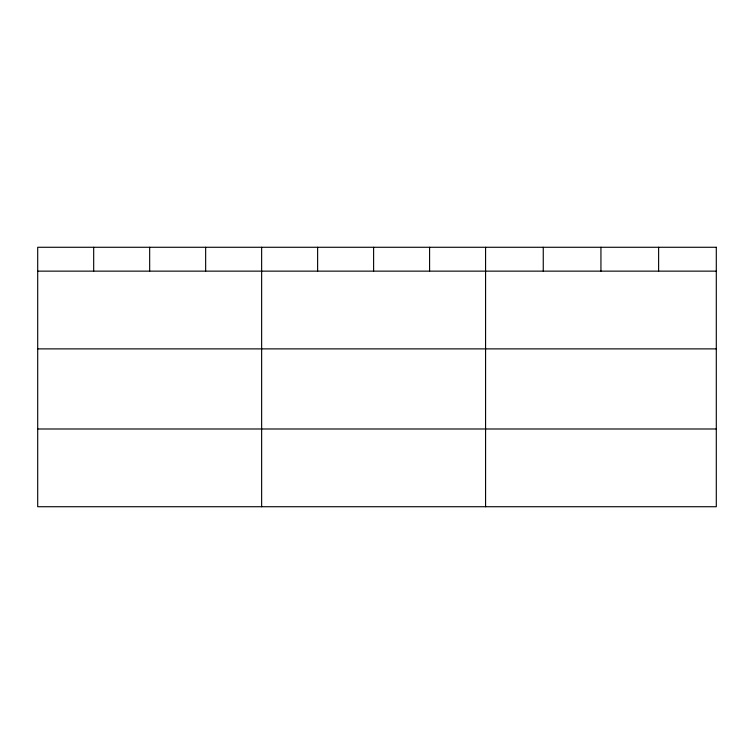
<?xml version="1.0" encoding="UTF-8"?>
<svg xmlns="http://www.w3.org/2000/svg" width="754" height="754" viewBox="0 0 754 754"><rect width="100%" height="100%" fill="white"/><g stroke="black" fill="none" stroke-linecap="round" stroke-linejoin="round"><path stroke-width="1.13" d="M37.7 271.138L716.3 271.138M37.7 348.885L716.3 348.885M37.7 428.988L716.3 428.988M658.619 247.274L658.619 271.138M600.938 247.274L600.938 271.138M543.257 247.274L543.257 271.138M485.576 247.274L485.576 506.726M429.591 247.274L429.591 271.138M373.607 247.274L373.607 271.138M317.623 247.274L317.623 271.138M261.638 247.274L261.638 506.726M205.653 247.274L205.653 271.138M149.669 247.274L149.669 271.138M93.684 247.274L93.684 271.138M716.3 247.274L37.7 247.274L37.7 506.726L716.3 506.726L716.3 247.274"/></g></svg>
